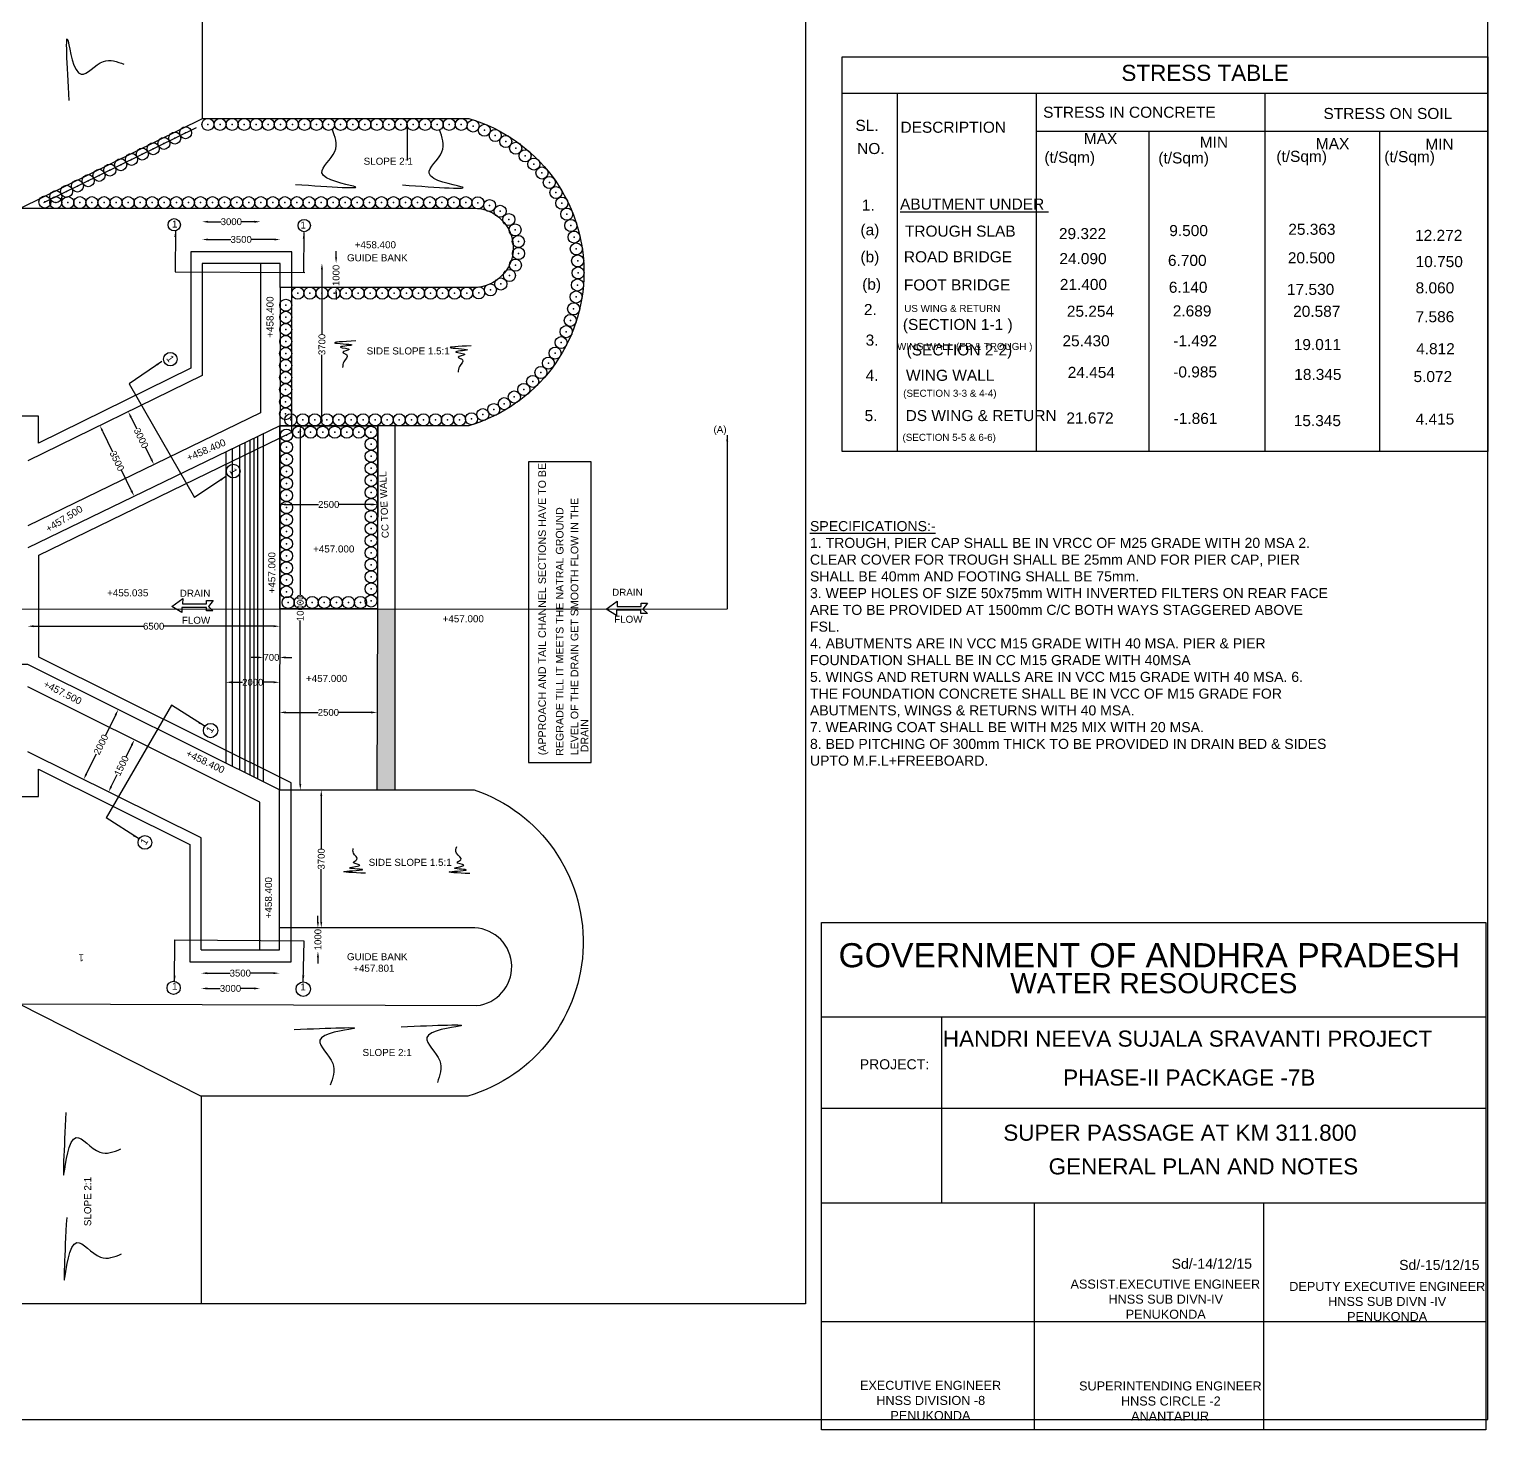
# Model space of a CAD drawing. Header units: millimetres. Extents: x 2131494 to 2227724, y 45602859 to 45663843.
# Drawn here: x 2191437 to 2227717, y 45602859 to 45637705 of the extents above; entities that cross this region are included whole.
import ezdxf

# ---------------------------------------------------------------- set-up
doc = ezdxf.new("R2010")
doc.units = ezdxf.units.MM
doc.header["$MEASUREMENT"] = 0
doc.header["$PDMODE"] = 32
doc.header["$PDSIZE"] = 300
doc.layers.add('DIMENSIONS', color=7, linetype='Continuous')
doc.layers.add('DRAWING', color=2, linetype='Continuous')
doc.styles.get("Standard").update_dxf_attribs({"font": 'arial.ttf', "height": 170})
doc.dimstyles.get("Standard").update_dxf_attribs({"dimtxt": 150, "dimasz": 150, "dimexe": 0.18, "dimexo": 0.0625, "dimgap": 0.09, "dimtad": 0, "dimdec": 0, "dimzin": 0, "dimdsep": 46, "dimtxsty": 'Standard', "dimcen": 0.09, "dimse1": 1, "dimse2": 1, "dimadec": 0, "dimazin": 0, "dimtfac": 1, "dimtdec": 0, "dimtofl": 0, "dimtmove": 0, "dimatfit": 3, "dimfxl": 1, "dimtolj": 1, "dimtzin": 0, "dimarcsym": 0})

# ---------------------------------------------------------------- blocks, each defined once
blk = doc.blocks.new('*D148')
at = {"layer": 'Defpoints', "color": 0, "transparency": 16777216}
for p in [(2195715, 45614797), (2197662, 45614797), (2197662, 45614220)]:
    blk.add_point(p, dxfattribs=at)
at = {"layer": 'DIMENSIONS', "color": 0, "lineweight": -2, "transparency": 16777216}
for p, q in [((2195865, 45614220), (2196435, 45614220)), ((2197512, 45614220), (2196942, 45614220))]:
    blk.add_line(p, q, dxfattribs=at)
at = {"layer": 'DIMENSIONS', "color": 0, "transparency": 16777216}
for points in [[(2195865, 45614245), (2195865, 45614195), (2195715, 45614220)], [(2197512, 45614245), (2197512, 45614195), (2197662, 45614220)]]:
    blk.add_solid(points, dxfattribs=at)
at = {"layer": 'DIMENSIONS', "color": 0, "transparency": 16777216, "insert": (2196688, 45614220), "char_height": 170, "attachment_point": 5}
blk.add_mtext('\\A1;3500', dxfattribs=at)
blk = doc.blocks.new('*D149')
at = {"layer": 'Defpoints', "color": 0, "transparency": 16777216}
for p in [(2195715, 45614797), (2197175, 45614797), (2195715, 45613840)]:
    blk.add_point(p, dxfattribs=at)
at = {"layer": 'DIMENSIONS', "color": 0, "lineweight": -2, "transparency": 16777216}
for p, q in [((2195865, 45613840), (2196191, 45613840)), ((2197025, 45613840), (2196698, 45613840))]:
    blk.add_line(p, q, dxfattribs=at)
at = {"layer": 'DIMENSIONS', "color": 0, "transparency": 16777216}
for points in [[(2195865, 45613865), (2195865, 45613815), (2195715, 45613840)], [(2197025, 45613865), (2197025, 45613815), (2197175, 45613840)]]:
    blk.add_solid(points, dxfattribs=at)
at = {"layer": 'DIMENSIONS', "color": 0, "transparency": 16777216, "insert": (2196445, 45613840), "char_height": 170, "attachment_point": 5}
blk.add_mtext('\\A1;3000', dxfattribs=at)
blk = doc.blocks.new('*D150')
at = {"layer": 'Defpoints', "color": 0, "transparency": 16777216}
for p in [(2198620, 45615347), (2198619, 45614763), (2198632, 45614763)]:
    blk.add_point(p, dxfattribs=at)
at = {"layer": 'DIMENSIONS', "color": 0, "lineweight": -2, "transparency": 16777216}
for p, q in [((2198619, 45615497), (2198619, 45615647)), ((2198619, 45614613), (2198619, 45614463))]:
    blk.add_line(p, q, dxfattribs=at)
at = {"layer": 'DIMENSIONS', "color": 0, "transparency": 16777216}
for points in [[(2198594, 45615497), (2198644, 45615497), (2198619, 45615347)], [(2198594, 45614613), (2198644, 45614613), (2198619, 45614763)]]:
    blk.add_solid(points, dxfattribs=at)
at = {"layer": 'DIMENSIONS', "color": 0, "transparency": 16777216, "insert": (2198619, 45615055), "char_height": 170, "attachment_point": 5, "rotation": 90}
blk.add_mtext('\\A1;1000', dxfattribs=at)
blk = doc.blocks.new('*D151')
at = {"layer": 'Defpoints', "color": 0, "transparency": 16777216}
for p in [(2198620, 45618778), (2198702, 45618778), (2198620, 45615347)]:
    blk.add_point(p, dxfattribs=at)
at = {"layer": 'DIMENSIONS', "color": 0, "lineweight": -2, "transparency": 16777216}
for p, q in [((2198702, 45618628), (2198702, 45617317)), ((2198702, 45615497), (2198702, 45616809))]:
    blk.add_line(p, q, dxfattribs=at)
at = {"layer": 'DIMENSIONS', "color": 0, "transparency": 16777216}
for points in [[(2198677, 45618628), (2198727, 45618628), (2198702, 45618778)], [(2198677, 45615497), (2198727, 45615497), (2198702, 45615347)]]:
    blk.add_solid(points, dxfattribs=at)
at = {"layer": 'DIMENSIONS', "color": 0, "transparency": 16777216, "insert": (2198702, 45617063), "char_height": 170, "attachment_point": 5, "rotation": 90}
blk.add_mtext('\\A1;3700', dxfattribs=at)
blk = doc.blocks.new('*D152')
at = {"layer": 'Defpoints', "color": 0, "transparency": 16777216}
for p in [(2197665, 45620707), (2197665, 45620707), (2200093, 45620703)]:
    blk.add_point(p, dxfattribs=at)
at = {"layer": 'DIMENSIONS', "color": 0, "lineweight": -2, "transparency": 16777216}
for p, q in [((2197815, 45620707), (2198624, 45620707)), ((2199943, 45620707), (2199134, 45620707))]:
    blk.add_line(p, q, dxfattribs=at)
at = {"layer": 'DIMENSIONS', "color": 0, "transparency": 16777216}
for points in [[(2197815, 45620732), (2197815, 45620682), (2197665, 45620707)], [(2199943, 45620732), (2199943, 45620682), (2200093, 45620707)]]:
    blk.add_solid(points, dxfattribs=at)
at = {"layer": 'DIMENSIONS', "color": 0, "transparency": 16777216, "insert": (2198879, 45620707), "char_height": 170, "attachment_point": 5}
blk.add_mtext('\\A1;2500', dxfattribs=at)
blk = doc.blocks.new('*D153')
at = {"layer": 'Defpoints', "color": 0, "transparency": 16777216}
for p in [(2196330, 45621456), (2196330, 45621456), (2197666, 45621456)]:
    blk.add_point(p, dxfattribs=at)
at = {"layer": 'DIMENSIONS', "color": 0, "lineweight": -2, "transparency": 16777216}
for p, q in [((2196480, 45621456), (2196743, 45621456)), ((2197516, 45621456), (2197253, 45621456))]:
    blk.add_line(p, q, dxfattribs=at)
at = {"layer": 'DIMENSIONS', "color": 0, "transparency": 16777216}
for points in [[(2196480, 45621481), (2196480, 45621431), (2196330, 45621456)], [(2197516, 45621481), (2197516, 45621431), (2197666, 45621456)]]:
    blk.add_solid(points, dxfattribs=at)
at = {"layer": 'DIMENSIONS', "color": 0, "transparency": 16777216, "insert": (2196998, 45621456), "char_height": 170, "attachment_point": 5}
blk.add_mtext('\\A1;2000', dxfattribs=at)
blk = doc.blocks.new('*D154')
at = {"layer": 'Defpoints', "color": 0, "transparency": 16777216}
for p in [(2197259, 45622075), (2197259, 45622075), (2197667, 45622075)]:
    blk.add_point(p, dxfattribs=at)
at = {"layer": 'DIMENSIONS', "color": 0, "lineweight": -2, "transparency": 16777216}
for p, q in [((2197109, 45622075), (2196959, 45622075)), ((2197817, 45622075), (2197967, 45622075))]:
    blk.add_line(p, q, dxfattribs=at)
at = {"layer": 'DIMENSIONS', "color": 0, "transparency": 16777216}
for points in [[(2197109, 45622100), (2197109, 45622050), (2197259, 45622075)], [(2197817, 45622100), (2197817, 45622050), (2197667, 45622075)]]:
    blk.add_solid(points, dxfattribs=at)
at = {"layer": 'DIMENSIONS', "color": 0, "transparency": 16777216, "insert": (2197463, 45622075), "char_height": 170, "attachment_point": 5}
blk.add_mtext('\\A1;700', dxfattribs=at)
blk = doc.blocks.new('*D155')
at = {"layer": 'Defpoints', "color": 0, "transparency": 16777216}
for p in [(2198180, 45627840), (2198212, 45627840), (2198212, 45618778)]:
    blk.add_point(p, dxfattribs=at)
at = {"layer": 'DIMENSIONS', "color": 0, "lineweight": -2, "transparency": 16777216}
for p, q in [((2198180, 45627690), (2198180, 45623621)), ((2198180, 45618928), (2198180, 45622997))]:
    blk.add_line(p, q, dxfattribs=at)
at = {"layer": 'DIMENSIONS', "color": 0, "transparency": 16777216}
for points in [[(2198155, 45627690), (2198205, 45627690), (2198180, 45627840)], [(2198155, 45618928), (2198205, 45618928), (2198180, 45618778)]]:
    blk.add_solid(points, dxfattribs=at)
at = {"layer": 'DIMENSIONS', "color": 0, "transparency": 16777216, "insert": (2198180, 45623309), "char_height": 170, "attachment_point": 5, "rotation": 90}
blk.add_mtext('\\A1;10000', dxfattribs=at)
blk = doc.blocks.new('*D156')
at = {"layer": 'Defpoints', "color": 0, "transparency": 16777216}
for p in [(2197673, 45625922), (2200104, 45625922), (2200104, 45625880)]:
    blk.add_point(p, dxfattribs=at)
at = {"layer": 'DIMENSIONS', "color": 0, "lineweight": -2, "transparency": 16777216}
for p, q in [((2197823, 45625880), (2198633, 45625880)), ((2199954, 45625880), (2199143, 45625880))]:
    blk.add_line(p, q, dxfattribs=at)
at = {"layer": 'DIMENSIONS', "color": 0, "transparency": 16777216}
for points in [[(2197823, 45625905), (2197823, 45625855), (2197673, 45625880)], [(2199954, 45625905), (2199954, 45625855), (2200104, 45625880)]]:
    blk.add_solid(points, dxfattribs=at)
at = {"layer": 'DIMENSIONS', "color": 0, "transparency": 16777216, "insert": (2198888, 45625880), "char_height": 170, "attachment_point": 5}
blk.add_mtext('\\A1;2500', dxfattribs=at)
blk = doc.blocks.new('*D157')
at = {"layer": 'Defpoints', "color": 0, "transparency": 16777216}
for p in [(2191400, 45622860), (2197668, 45622851), (2197668, 45622851)]:
    blk.add_point(p, dxfattribs=at)
at = {"layer": 'DIMENSIONS', "color": 0, "lineweight": -2, "transparency": 16777216}
for p, q in [((2191550, 45622851), (2194280, 45622851)), ((2197518, 45622851), (2194788, 45622851))]:
    blk.add_line(p, q, dxfattribs=at)
at = {"layer": 'DIMENSIONS', "color": 0, "transparency": 16777216}
for points in [[(2191550, 45622876), (2191550, 45622826), (2191400, 45622851)], [(2197518, 45622876), (2197518, 45622826), (2197668, 45622851)]]:
    blk.add_solid(points, dxfattribs=at)
at = {"layer": 'DIMENSIONS', "color": 0, "transparency": 16777216, "insert": (2194534, 45622851), "char_height": 170, "attachment_point": 5}
blk.add_mtext('\\A1;6500', dxfattribs=at)
blk = doc.blocks.new('*D178')
at = {"layer": 'Defpoints', "color": 0, "transparency": 16777216}
for p in [(2198646, 45631882), (2198719, 45631882), (2198607, 45627840)]:
    blk.add_point(p, dxfattribs=at)
at = {"layer": 'DIMENSIONS', "color": 0, "lineweight": -2, "transparency": 16777216}
for p, q in [((2198719, 45631732), (2198719, 45630114)), ((2198719, 45627990), (2198719, 45629607))]:
    blk.add_line(p, q, dxfattribs=at)
at = {"layer": 'DIMENSIONS', "color": 0, "transparency": 16777216}
for points in [[(2198694, 45631732), (2198744, 45631732), (2198719, 45631882)], [(2198694, 45627990), (2198744, 45627990), (2198719, 45627840)]]:
    blk.add_solid(points, dxfattribs=at)
at = {"layer": 'DIMENSIONS', "color": 0, "transparency": 16777216, "insert": (2198719, 45629861), "char_height": 170, "attachment_point": 5, "rotation": 90}
blk.add_mtext('\\A1;3700', dxfattribs=at)
blk = doc.blocks.new('*D179')
at = {"layer": 'Defpoints', "color": 0, "transparency": 16777216}
for p in [(2198646, 45631882), (2199071, 45631882), (2198612, 45631276)]:
    blk.add_point(p, dxfattribs=at)
at = {"layer": 'DIMENSIONS', "color": 0, "lineweight": -2, "transparency": 16777216}
for p, q in [((2199071, 45632032), (2199071, 45632182)), ((2199071, 45631126), (2199071, 45630976))]:
    blk.add_line(p, q, dxfattribs=at)
at = {"layer": 'DIMENSIONS', "color": 0, "transparency": 16777216}
for points in [[(2199046, 45632032), (2199096, 45632032), (2199071, 45631882)], [(2199046, 45631126), (2199096, 45631126), (2199071, 45631276)]]:
    blk.add_solid(points, dxfattribs=at)
at = {"layer": 'DIMENSIONS', "color": 0, "transparency": 16777216, "insert": (2199071, 45631579), "char_height": 170, "attachment_point": 5, "rotation": 90}
blk.add_mtext('\\A1;1000', dxfattribs=at)
blk = doc.blocks.new('*D180')
at = {"layer": 'Defpoints', "color": 0, "transparency": 16777216}
for p in [(2195739, 45632472), (2195739, 45631871), (2197681, 45631871)]:
    blk.add_point(p, dxfattribs=at)
at = {"layer": 'DIMENSIONS', "color": 0, "lineweight": -2, "transparency": 16777216}
for p, q in [((2195889, 45632472), (2196456, 45632472)), ((2197531, 45632472), (2196963, 45632472))]:
    blk.add_line(p, q, dxfattribs=at)
at = {"layer": 'DIMENSIONS', "color": 0, "transparency": 16777216}
for points in [[(2195889, 45632497), (2195889, 45632447), (2195739, 45632472)], [(2197531, 45632497), (2197531, 45632447), (2197681, 45632472)]]:
    blk.add_solid(points, dxfattribs=at)
at = {"layer": 'DIMENSIONS', "color": 0, "transparency": 16777216, "insert": (2196710, 45632472), "char_height": 170, "attachment_point": 5}
blk.add_mtext('\\A1;3500', dxfattribs=at)
blk = doc.blocks.new('*D181')
at = {"layer": 'Defpoints', "color": 0, "transparency": 16777216}
for p in [(2195739, 45632914), (2195739, 45631871), (2197190, 45631871)]:
    blk.add_point(p, dxfattribs=at)
at = {"layer": 'DIMENSIONS', "color": 0, "lineweight": -2, "transparency": 16777216}
for p, q in [((2195889, 45632914), (2196211, 45632914)), ((2197040, 45632914), (2196718, 45632914))]:
    blk.add_line(p, q, dxfattribs=at)
at = {"layer": 'DIMENSIONS', "color": 0, "transparency": 16777216}
for points in [[(2195889, 45632939), (2195889, 45632889), (2195739, 45632914)], [(2197040, 45632939), (2197040, 45632889), (2197190, 45632914)]]:
    blk.add_solid(points, dxfattribs=at)
at = {"layer": 'DIMENSIONS', "color": 0, "transparency": 16777216, "insert": (2196465, 45632914), "char_height": 170, "attachment_point": 5}
blk.add_mtext('\\A1;3000', dxfattribs=at)
blk = doc.blocks.new('*D194')
at = {"layer": 'Defpoints', "color": 0, "transparency": 16777216}
for p in [(2193652, 45620777), (2192791, 45619038), (2192791, 45619038)]:
    blk.add_point(p, dxfattribs=at)
at = {"layer": 'DIMENSIONS', "color": 0, "lineweight": -2, "transparency": 16777216}
for p, q in [((2193586, 45620642), (2193335, 45620136)), ((2192858, 45619173), (2193108, 45619679))]:
    blk.add_line(p, q, dxfattribs=at)
at = {"layer": 'DIMENSIONS', "color": 0, "transparency": 16777216}
for points in [[(2193563, 45620653), (2193608, 45620631), (2193652, 45620777)], [(2192835, 45619184), (2192880, 45619162), (2192791, 45619038)]]:
    blk.add_solid(points, dxfattribs=at)
at = {"layer": 'DIMENSIONS', "color": 0, "transparency": 16777216, "insert": (2193222, 45619908), "char_height": 170, "attachment_point": 5, "rotation": 63.6429}
blk.add_mtext('\\A1;2000', dxfattribs=at)
blk = doc.blocks.new('*D195')
at = {"layer": 'Defpoints', "color": 0, "transparency": 16777216}
for p in [(2194138, 45619986), (2193412, 45618731), (2193496, 45618689)]:
    blk.add_point(p, dxfattribs=at)
at = {"layer": 'DIMENSIONS', "color": 0, "lineweight": -2, "transparency": 16777216}
for p, q in [((2193988, 45619893), (2193842, 45619599)), ((2193479, 45618865), (2193624, 45619159))]:
    blk.add_line(p, q, dxfattribs=at)
at = {"layer": 'DIMENSIONS', "color": 0, "transparency": 16777216}
for points in [[(2193965, 45619904), (2194010, 45619882), (2194054, 45620027)], [(2193456, 45618876), (2193501, 45618854), (2193412, 45618731)]]:
    blk.add_solid(points, dxfattribs=at)
at = {"layer": 'DIMENSIONS', "color": 0, "transparency": 16777216, "insert": (2193733, 45619379), "char_height": 170, "attachment_point": 5, "rotation": 63.6429}
blk.add_mtext('\\A1;1500', dxfattribs=at)
blk = doc.blocks.new('*D202')
at = {"layer": 'Defpoints', "color": 0, "transparency": 16777216}
for p in [(2193883, 45628178), (2194522, 45626862), (2194541, 45626872)]:
    blk.add_point(p, dxfattribs=at)
at = {"layer": 'DIMENSIONS', "color": 0, "lineweight": -2, "transparency": 16777216}
for p, q in [((2193968, 45628052), (2194111, 45627758)), ((2194476, 45627007), (2194333, 45627301))]:
    blk.add_line(p, q, dxfattribs=at)
at = {"layer": 'DIMENSIONS', "color": 0, "transparency": 16777216}
for points in [[(2193991, 45628063), (2193946, 45628041), (2193903, 45628187)], [(2194498, 45627018), (2194453, 45626996), (2194541, 45626872)]]:
    blk.add_solid(points, dxfattribs=at)
at = {"layer": 'DIMENSIONS', "color": 0, "transparency": 16777216, "insert": (2194222, 45627530), "char_height": 170, "attachment_point": 5, "rotation": 295.9074}
blk.add_mtext('\\A1;3000', dxfattribs=at)
blk = doc.blocks.new('*D203')
at = {"layer": 'Defpoints', "color": 0, "transparency": 16777216}
for p in [(2193198, 45627842), (2194048, 45626085), (2194049, 45626086)]:
    blk.add_point(p, dxfattribs=at)
at = {"layer": 'DIMENSIONS', "color": 0, "lineweight": -2, "transparency": 16777216}
for p, q in [((2193262, 45627707), (2193511, 45627191)), ((2193982, 45626220), (2193733, 45626735))]:
    blk.add_line(p, q, dxfattribs=at)
at = {"layer": 'DIMENSIONS', "color": 0, "transparency": 16777216}
for points in [[(2193284, 45627718), (2193239, 45627696), (2193196, 45627842)], [(2194005, 45626231), (2193960, 45626209), (2194048, 45626085)]]:
    blk.add_solid(points, dxfattribs=at)
at = {"layer": 'DIMENSIONS', "color": 0, "transparency": 16777216, "insert": (2193622, 45626963), "char_height": 170, "attachment_point": 5, "rotation": 295.8614}
blk.add_mtext('\\A1;3500', dxfattribs=at)

msp = doc.modelspace()

# ---------------------------------------------------------------- hatches: boundary and pattern name
at = {"layer": 'DIMENSIONS'}
h = msp.add_hatch(dxfattribs=at)
h.set_pattern_fill('AR-CONC', color=0, scale=15, style=0)
h.set_pattern_definition([(50, (-129047.27, -10.19), (107.58902739, -9.41282025), [11.25, -123.75]), (355, (-129047.27, -10.19), (-20.81270004, 112.82882006), [9, -99]), (100.4514, (-129038.31, -10.97), (86.77640726, 103.4159313), [9.5610285, -105.1713168]), (46.1842, (-129047.27, 19.81), (160.0861573, -24.82785215), [16.875, -185.625]), (96.6356, (-129033.93, 17.74), (140.19940583, 146.11768064), [14.3415432, -157.75695]), (351.1842, (-129047.27, 19.81), (140.1992918, 146.11779014), [13.5, -148.5]), (21, (-129032.27, 12.31), (89.53605782, -60.3928336), [11.25, -123.75]), (326, (-129032.27, 12.31), (36.4972998, 108.77250676), [9, -99]), (71.4514, (-129024.81, 7.28), (126.03339429, 48.3795745), [9.5610285, -105.1713168]), (37.5, (-129047.272, -10.188), (1.823978298, 49.934078075), [0, -97.8, 0, -100.5, 0, -99.375]), (7.5, (-129047.27, -10.19), (39.460430616, 59.16175678), [0, -57.3, 0, -95.55, 0, -37.875]), (327.5, (-129080.722, -10.188), (80.073365426, -3.38323076), [0, -37.5, 0, -117, 0, -155.25]), (317.5, (-129095.72, -10.19), (87.4779254, 15.01574735), [0, -48.75, 0, -77.7, 0, -110.25])])
h.paths.add_polyline_path([(2200083.8, 45618778.5), (2200535.4, 45618778.5), (2200535.4, 45623279.9), (2200104.2, 45623280.1)])

# ---------------------------------------------------------------- linework, layer by layer
at = {"layer": 'DIMENSIONS', "color": 0}
msp.add_line((2200841.1, 45635335.5), (2200841.1, 45634441.7), dxfattribs=at)
at = {"layer": 'DIMENSIONS'}
msp.add_lwpolyline([(2227717.2, 45663843), (2131494.1, 45663843), (2131494.1, 45603116.5), (2227717.2, 45603116.5)], close=True, dxfattribs=at)
at = {"layer": 'DIMENSIONS', "color": 0}
for points in [[(2227717.2, 45637014.9), (2227717.2, 45640451.6), (2227717.2, 45645055.5), (2227717.2, 45650521.8), (2227717.2, 45663843)], [(2191220.1, 45633251.3), (2195748.4, 45635481.4), (2195748.4, 45640560.2)], [(2211656.7, 45636112.4), (2227717.2, 45636112.4)], [(2213022.6, 45636112.4), (2213022.6, 45627196.7)], [(2216481.4, 45636112.4), (2216481.4, 45627196.7)], [(2222171.9, 45636112.4), (2222171.9, 45627196.7)], [(2191798.5, 45633390.3), (2195596.8, 45635260.9)], [(2216481.4, 45635167.2), (2227717.2, 45635167.2)], [(2219285.7, 45635167.2), (2219285.7, 45627196.7)], [(2225033.8, 45627196.7), (2225033.8, 45635167.2)], [(2191671.3, 45619291.9), (2195433.1, 45617424.5), (2195433.1, 45614502.4), (2197954.9, 45614502.4), (2197954.9, 45618959.3), (2191674.8, 45622082.4), (2191674.8, 45624617.6), (2197969.1, 45627679.6), (2197969.1, 45632167), (2195457, 45632167), (2195457, 45629273.1), (2191671.7, 45627406.7), (2191671.7, 45628074.8), (2189265.2, 45628074.8), (2189265.2, 45627243.4), (2186370.5, 45627243.4), (2186370.5, 45625388.8), (2185206.6, 45625388.8), (2185210.4, 45623286.3)], [(2197190.2, 45631871.4), (2197190.2, 45628158.6), (2191400.2, 45625346.2)], [(2197680.5, 45631275.6), (2197661.8, 45618778.5)], [(2197259.3, 45627641.7), (2197259.3, 45618979.1)], [(2200106.1, 45627839.9), (2200104.2, 45623280.1), (2200083.8, 45618778.5)], [(2200535.4, 45627839.9), (2200535.4, 45618778.5)], [(2196485.6, 45627266.6), (2196485.6, 45619364.7)], [(2196667.4, 45627354.8), (2196667.4, 45619274)], [(2196798, 45627418.1), (2196798, 45619209)], [(2196928.5, 45627481.3), (2196928.5, 45619143.9)], [(2197021.5, 45627526.4), (2197021.5, 45619097.6)], [(2197114.5, 45627571.5), (2197114.5, 45619051.2)], [(2196329.6, 45627191), (2196329.6, 45619442.4)], [(2136051.8, 45623306.6), (2208782.8, 45623276.5)], [(2185210.4, 45623286.3), (2185210.4, 45621325.5), (2186363.4, 45621325.5), (2186363.4, 45619461.3), (2189261.6, 45619461.3), (2189261.6, 45618617.9), (2191671.3, 45618617.9), (2191671.3, 45619291.9)], [(2195253.1, 45623412.3), (2195849, 45623412.3), (2195849, 45623492.2), (2196012.5, 45623492.2), (2195896.9, 45623345.8), (2196009, 45623234.5), (2195846.9, 45623234.5), (2195846.9, 45623318.3), (2195235.3, 45623318.3), (2195235.3, 45623188.7), (2194981.6, 45623346.2), (2195258.4, 45623542.1), (2195253.1, 45623412.3)], [(2206060, 45623343.8), (2206655.9, 45623343.8), (2206655.9, 45623423.7), (2206819.4, 45623423.7), (2206703.7, 45623277.4), (2206815.8, 45623166.1), (2206653.7, 45623166.1), (2206653.7, 45623249.8), (2206042.2, 45623249.8), (2206042.2, 45623120.2), (2205788.4, 45623277.8), (2206065.2, 45623473.7), (2206060, 45623343.8)], [(2197661.8, 45618778.5), (2191400.2, 45621898.9), (2171014.8, 45621897.7)], [(2197175, 45614796.5), (2197175, 45618478.4), (2191400.2, 45621344.5)], [(2195714.8, 45614796.5), (2195714.8, 45617589.8), (2191400.2, 45619727.6)], [(2191186.9, 45613458.4), (2195717, 45611160.6)], [(2211143.6, 45613136), (2227667.5, 45613136)], [(2214130.5, 45613136), (2214130.5, 45608506.5)], [(2211143.6, 45610858.3), (2227667.5, 45610858.3)], [(2211143.6, 45608506.5), (2227667.5, 45608506.5)], [(2216429.9, 45608506.5), (2216429.9, 45602859.2)], [(2222134.3, 45608506.5), (2222134.3, 45602859.2)], [(2211143.6, 45605555.3), (2227667.5, 45605555.3)]]:
    msp.add_lwpolyline(points, dxfattribs=at)
for points in [[(2211656.7, 45637014.9), (2227717.2, 45637014.9), (2227717.2, 45627196.7), (2211656.7, 45627196.7)], [(2197675.4, 45627839.9), (2200104.2, 45627839.9), (2200104.2, 45623280.1), (2197675.4, 45623280.1)], [(2203858.7, 45619458), (2205411.3, 45619458), (2205411.3, 45626942.3), (2203858.7, 45626942.3)], [(2211143.6, 45615478), (2227667.5, 45615478), (2227667.5, 45602859.2), (2211143.6, 45602859.2)]]:
    msp.add_lwpolyline(points, close=True, dxfattribs=at)
for points in [[(2195748.4, 45635481.4), (2202374.5, 45635481.4, -0.7488702), (2202374.5, 45627839.9), (2197668.1, 45627839.9), (2191400.2, 45624801.5)], [(2191220.1, 45633251.3), (2202488.9, 45633251.3, -1), (2202488.9, 45631275.6), (2197680.5, 45631275.6), (2197680.5, 45631871.4), (2195739, 45631871.4), (2195739, 45629085.3), (2191400.2, 45626963.3)], [(2195714.8, 45614796.5), (2197661.8, 45614796.5), (2197661.8, 45618778.5), (2202505.7, 45618778.5, -0.732463), (2202346.6, 45611160.6), (2195717, 45611160.6), (2195717, 45605991.5)], [(2191186.9, 45613458.4), (2202565.9, 45613412.8, 0.9261744), (2202521.1, 45615347.4), (2197661.8, 45615347.4)]]:
    msp.add_lwpolyline(points, format="xyb", dxfattribs=at)
for centre, radius in [((2195045.2, 45632838.9), 152), ((2198278.1, 45632819), 153.9), ((2194947.3, 45629494.3), 167.6), ((2196513.4, 45626710.6), 170.1), ((2195948, 45620256.4), 178), ((2194315, 45617474.2), 170.8), ((2195029.9, 45613855.9), 163.5), ((2198255.1, 45613822.6), 180)]:
    msp.add_circle(centre, radius, dxfattribs=at)
for points in [[(2192429.2, 45635927.7), (2192405.5, 45637404.4), (2192730.6, 45636582.4), (2193283.7, 45636902.5), (2193794.9, 45636831.5)], [(2198058.3, 45633843.3), (2199506.3, 45633799.6), (2198719.3, 45634133.9), (2199038.9, 45634663.2), (2198974.2, 45635221.5)], [(2200724.5, 45633829.8), (2202172.5, 45633786.1), (2201385.5, 45634120.4), (2201705, 45634649.7), (2201640.4, 45635208)], [(2199558.1, 45629948), (2199060.1, 45629897), (2199456.1, 45629843.1), (2199177.1, 45629792.1), (2199396.1, 45629732.2), (2199237.1, 45629663.3), (2199339.1, 45629600.3), (2199264.1, 45629432.5), (2199234.1, 45629291.6)], [(2202432.2, 45629828.4), (2201934.1, 45629777.4), (2202330.2, 45629723.5), (2202051.1, 45629672.5), (2202270.2, 45629612.6), (2202111.2, 45629543.6), (2202213.2, 45629480.7), (2202138.2, 45629312.8), (2202108.1, 45629172)], [(2199804.6, 45616703.9), (2199288.5, 45616751.2), (2199726.5, 45616798.5), (2199411.6, 45616841.1), (2199657.8, 45616909.7), (2199496.9, 45616975.9), (2199586.8, 45617044.5), (2199501.6, 45617205.3), (2199496.9, 45617323.6)], [(2202395.1, 45616697.5), (2201909.7, 45616743.7), (2202304.4, 45616791.6), (2202014.8, 45616835.9), (2202249.5, 45616907.1), (2202080.2, 45616979.4), (2202173.6, 45617036.5), (2202066.2, 45617208.3), (2202075.2, 45617372.6)], [(2198024.2, 45612818.1), (2199467.1, 45612834.8), (2198668.2, 45612549.3), (2198988.2, 45611970.5), (2198926.9, 45611432.4)], [(2200687, 45612885.6), (2202129.9, 45612902.3), (2201331, 45612616.8), (2201651, 45612038), (2201589.7, 45611499.9)], [(2192353, 45610756.1), (2192310.1, 45609258), (2192604.7, 45610130.1), (2193193.8, 45609766.3), (2193718.6, 45609846.5)], [(2192370.1, 45608144.4), (2192327.2, 45606646.3), (2192621.8, 45607518.4), (2193210.9, 45607154.6), (2193735.7, 45607234.9)]]:
    msp.add_spline(points, degree=3, dxfattribs=at)
for p in [(2195327.7, 45635128.4), (2195882.8, 45635335.5), (2196184.5, 45635335.5), (2196484.5, 45635335.5), (2196784.5, 45635335.5), (2197084.5, 45635335.5), (2197384.5, 45635335.5), (2197684.5, 45635335.5), (2197984.5, 45635335.5), (2198284.5, 45635335.5), (2198584.5, 45635335.5), (2198884.5, 45635335.5), (2199184.5, 45635335.5), (2199484.5, 45635335.5), (2199784.5, 45635335.5), (2200084.5, 45635335.5), (2200384.5, 45635335.5), (2200684.5, 45635335.5), (2200984.5, 45635335.5), (2201284.5, 45635335.5), (2201584.5, 45635335.5), (2201884.5, 45635335.5), (2202184.5, 45635335.5), (2202478.4, 45635295.8), (2202758.6, 45635189), (2203029.7, 45635060.7), (2194520.3, 45634730.7), (2194789.4, 45634863.3), (2195058.6, 45634995.8), (2203289.9, 45634911.6), (2203537.7, 45634742.6), (2193712.9, 45634333.1), (2193982, 45634465.7), (2194251.2, 45634598.2), (2203771.5, 45634554.7), (2203989.9, 45634349.2), (2193174.6, 45634068), (2193443.7, 45634200.6), (2204191.6, 45634127.2), (2192367.2, 45633670.4), (2192636.3, 45633803), (2192905.5, 45633935.5), (2204375.4, 45633890.1), (2204540, 45633639.5), (2191828.9, 45633405.3), (2192098.1, 45633537.9), (2192098.5, 45633390.3), (2192398.5, 45633390.3), (2192698.5, 45633390.3), (2192998.5, 45633390.3), (2193298.5, 45633390.3), (2193598.5, 45633390.3), (2193898.5, 45633390.3), (2194198.5, 45633390.3), (2194498.5, 45633390.3), (2194798.5, 45633390.3), (2195098.5, 45633390.3), (2195398.5, 45633390.3), (2195698.5, 45633390.3), (2195998.5, 45633390.3), (2196298.5, 45633390.3), (2196598.5, 45633390.3), (2196898.5, 45633390.3), (2197198.5, 45633390.3), (2197498.5, 45633390.3), (2197798.5, 45633390.3), (2198098.5, 45633390.3), (2198398.5, 45633390.3), (2198698.5, 45633390.3), (2198998.5, 45633390.3), (2199298.5, 45633390.3), (2199598.5, 45633390.3), (2199898.5, 45633390.3), (2200198.5, 45633390.3), (2200498.5, 45633390.3), (2200798.5, 45633390.3), (2201098.5, 45633390.3), (2201398.5, 45633390.3), (2201698.5, 45633390.3), (2201998.5, 45633390.3), (2202298.5, 45633390.3), (2202598.3, 45633385), (2202889.5, 45633316.7), (2204684.6, 45633376.7), (2203152.5, 45633174.2), (2203368.7, 45632967.5), (2204808.2, 45633103.4), (2203523, 45632711.3), (2204910, 45632821.3), (2204989.5, 45632532.1), (2203604.3, 45632423.4), (2205046.2, 45632237.6), (2203531.1, 45631835), (2203607.1, 45632124.3), (2205079.7, 45631939.5), (2203381.7, 45631575.9), (2205089.8, 45631639.8), (2198119.4, 45631136.7), (2198419.4, 45631136.7), (2198719.4, 45631136.7), (2199019.4, 45631136.7), (2199319.4, 45631136.7), (2199619.4, 45631136.7), (2199919.4, 45631136.7), (2200219.4, 45631136.7), (2200519.4, 45631136.7), (2200819.4, 45631136.7), (2201119.4, 45631136.7), (2201419.4, 45631136.7), (2201719.4, 45631136.7), (2202019.4, 45631136.7), (2202319.4, 45631136.7), (2202619.1, 45631144.2), (2202909, 45631217.9), (2203169.3, 45631365.3), (2205076.4, 45631340.2), (2197819.2, 45630836.7), (2204979.9, 45630748.6), (2205039.7, 45631042.5), (2197818.8, 45630536.7), (2204897.2, 45630460.3), (2197818.3, 45630236.7), (2204792.3, 45630179.3), (2197817.4, 45629636.7), (2197817.9, 45629936.7), (2204518.3, 45629646.2), (2204665.7, 45629907.4), (2197817, 45629336.7), (2204351, 45629397.3), (2197816.5, 45629036.7), (2203960.6, 45628942.5), (2204164.7, 45629162.3), (2197816.1, 45628736.7), (2203504.1, 45628554.1), (2203739.9, 45628739.4), (2197815.6, 45628436.7), (2202992.6, 45628241.5), (2203254.5, 45628387.8), (2197815.2, 45628136.7), (2197942.8, 45627985.7), (2198242.8, 45627985.7), (2198542.8, 45627985.7), (2198842.8, 45627985.7), (2199142.8, 45627985.7), (2199442.8, 45627985.7), (2199742.8, 45627985.7), (2200042.8, 45627985.7), (2200342.8, 45627985.7), (2200642.8, 45627985.7), (2200942.8, 45627985.7), (2201242.8, 45627985.7), (2201542.8, 45627985.7), (2201842.8, 45627985.7), (2202142.8, 45627985.7), (2202438.8, 45628012.4), (2202720.2, 45628116.1), (2197838.4, 45627604), (2198138.4, 45627676.8), (2198438.4, 45627676.8), (2198738.4, 45627676.8), (2199038.4, 45627676.8), (2199338.4, 45627676.8), (2199638.4, 45627676.8), (2199938.4, 45627676.8), (2197838.4, 45627304), (2199941.2, 45627379.6), (2199941.2, 45627079.6), (2197838.4, 45627004), (2199941.2, 45626779.6), (2197838.4, 45626704), (2197838.4, 45626404), (2199941.2, 45626479.6), (2197838.4, 45626104), (2199941.2, 45626179.6), (2197838.4, 45625804), (2199941.2, 45625879.6), (2197838.4, 45625504), (2199941.2, 45625579.6), (2199941.2, 45625279.6), (2197838.4, 45625204), (2197838.4, 45624904), (2199941.2, 45624979.6), (2197838.4, 45624604), (2199941.2, 45624679.6), (2197838.4, 45624304), (2199941.2, 45624379.6), (2197838.4, 45624004), (2199941.2, 45624079.6), (2197838.4, 45623704), (2197877.6, 45623443.2), (2198177.6, 45623443.2), (2198477.6, 45623443.2), (2198777.6, 45623443.2), (2199077.6, 45623443.2), (2199377.6, 45623443.2), (2199677.6, 45623443.2), (2199941.2, 45623779.6), (2199941.2, 45623479.6)]:
    msp.add_point(p, dxfattribs=at)
at = {"layer": 'DRAWING', "color": 0}
msp.add_lwpolyline([(2132776.2, 45640560.2), (2210742.5, 45640560.2), (2210742.5, 45605991.5), (2132776.2, 45605991.5)], close=True, dxfattribs=at)

# ---------------------------------------------------------------- texts
at = {"layer": 'DIMENSIONS', "color": 0}
for s, height, p in [('STRESS TABLE ', 400, (2218602.5, 45636418.3)), ('STRESS IN CONCRETE ', 275, (2216657.1, 45635501)), ('STRESS ON SOIL', 275, (2223629.4, 45635469.9)), ('SL. ', 275, (2211988.1, 45635174.4)), ('DESCRIPTION ', 275, (2213108.7, 45635127.8)), ('NO.', 275, (2212030.8, 45634598.5)), ('MAX', 275, (2217668.7, 45634847.9)), ('MIN', 275, (2220552, 45634756.9)), ('MAX', 275, (2223440, 45634718.5)), ('MIN', 275, (2226162.8, 45634703.1)), ('SLOPE 2:1', 175, (2199756.9, 45634331.9)), ('(t/Sqm)', 275, (2216688.2, 45634381.5)), ('(t/Sqm)', 275, (2219521.1, 45634365.1)), ('(t/Sqm)', 275, (2222457.1, 45634403.5)), ('(t/Sqm)', 275, (2225141.8, 45634395.9)), ('1. ', 275, (2212147.4, 45633191)), ('%%UABUTMENT UNDER ', 275, (2213097.9, 45633216.9)), ('1', 175, (2194988.8, 45632768.5)), ('1', 175, (2198185.3, 45632743.9)), ('(a)', 275, (2212112.8, 45632578.1)), ('TROUGH SLAB', 275, (2213219.1, 45632542.9)), ('29.322', 275, (2217049.6, 45632481.9)), ('9.500', 275, (2219794, 45632557.6)), ('25.363', 275, (2222754.2, 45632588.9)), ('12.272', 275, (2225908.1, 45632437.7)), ('+458.400', 175, (2199534.4, 45632254.5)), ('GUIDE BANK', 175, (2199341.7, 45631930.1)), ('(b)', 275, (2212112.8, 45631904.7)), ('ROAD BRIDGE ', 275, (2213193.2, 45631904.1)), ('24.090', 275, (2217060.5, 45631859.9)), ('6.700', 275, (2219761.2, 45631815.5)), ('20.500', 275, (2222743.3, 45631879.6)), ('10.750', 275, (2225921.2, 45631785)), ('(b)', 275, (2212156, 45631222.7)), ('FOOT BRIDGE ', 275, (2213193.2, 45631204.8)), ('21.400', 275, (2217071.4, 45631216.1)), ('6.140', 275, (2219782.9, 45631147)), ('17.530', 275, (2222721.5, 45631093.9)), ('8.060', 275, (2225921.2, 45631132.2)), ('2.', 275, (2212199.2, 45630592.5)), ('(SECTION 1-1 )', 275, (2213167.3, 45630220.7)), ('US WING & RETURN ', 175, (2213201.9, 45630669.6)), ('25.254', 275, (2217246.2, 45630550.4)), ('2.689', 275, (2219881.3, 45630557.7)), ('20.587', 275, (2222874.4, 45630548.3)), ('7.586', 275, (2225921.2, 45630414.1)), ('SIDE SLOPE 1.5:1', 175, (2199832, 45629612.3)), ('3.', 275, (2212242.5, 45629832.8)), ('WING WALL (FB & TROUGH )', 175, (2213022.6, 45629724.8)), ('(SECTION 2-2)', 275, (2213262.3, 45629587.5)), ('25.430', 275, (2217136.9, 45629815.2)), ('-1.492', 275, (2219892.2, 45629815.6)), ('19.011', 275, (2222889.9, 45629722.1)), ('4.812', 275, (2225934.3, 45629617.7)), ('4.', 275, (2212242.2, 45628955.3)), ('WING WALL ', 275, (2213245, 45628956.5)), ('24.454', 275, (2217267.9, 45629029.5)), ('-0.985', 275, (2219892.2, 45629040.9)), ('18.345', 275, (2222903, 45628977.9)), ('5.072', 275, (2225868.9, 45628925.7)), ('(SECTION 3-3 & 4-4)', 175, (2213175.9, 45628559.4)), ('5.', 275, (2212216.3, 45627953.9)), ('DS WING & RETURN ', 275, (2213236.4, 45627955.1)), ('21.672', 275, (2217235.2, 45627894.6)), ('-1.861', 275, (2219903.1, 45627884.1)), ('15.345', 275, (2222889.9, 45627829)), ('4.415', 275, (2225921.2, 45627868.2)), ('(A)', 175, (2208457.5, 45627660.7)), ('(SECTION 5-5 & 6-6)', 175, (2213158.6, 45627463)), ('+457.000', 175, (2198498.8, 45624686)), ('+455.035', 175, (2193374.9, 45623593.9)), ('DRAIN', 175, (2195184, 45623584.4)), ('DRAIN', 175, (2205936.6, 45623608.2)), ('FLOW', 175, (2195234.3, 45622912.8)), ('+457.000', 175, (2201720.5, 45622949.8)), ('FLOW', 175, (2205986.9, 45622936.6)), ('+457.000', 175, (2198321.8, 45621465.4)), ('SIDE SLOPE 1.5:1', 175, (2199881.1, 45616889.9)), ('GOVERNMENT OF ANDHRA PRADESH', 600, (2211568.3, 45614366.5)), ('GUIDE BANK ', 175, (2199340.7, 45614542.1)), ('+457.801', 175, (2199496.6, 45614255.1)), ('WATER RESOURCES', 500, (2215839.2, 45613720.9)), ('1', 175, (2194990.3, 45613807.6)), ('1', 175, (2198181.8, 45613790)), ('HANDRI NEEVA SUJALA SRAVANTI PROJECT ', 400, (2214162.3, 45612391.7)), ('SLOPE 2:1', 175, (2199728.5, 45612160.5)), ('PROJECT:', 250, (2212095.1, 45611828.3)), ('PHASE-II PACKAGE -7B', 400, (2217154.7, 45611423.7)), ('SUPER PASSAGE AT KM 311.800', 400, (2215665.7, 45610051.2)), ('GENERAL PLAN AND NOTES', 400, (2216793.3, 45609213.3)), ('Sd/-14/12/15', 250, (2219852.4, 45606866.6)), ('Sd/-15/12/15', 250, (2225511.4, 45606836.4))]:
    msp.add_text(s, height=height, dxfattribs=at).set_placement(p)
for s, height, rotation, p in [('+458.400', 175, 90, (2197514.3, 45630030)), ('1', 175, 305.79684, (2194839.8, 45629513.2)), ('+458.400', 175, 23.32518, (2195402.9, 45626952.7)), ('(APPROACH AND TAIL CHANNEL SECTIONS HAVE TO BE ', 189.656, 90, (2204289.5, 45619642.5)), ('1', 175, 297.85354, (2196410.1, 45626726.6)), ('CC TOE WALL', 175, 92.24063, (2200383.3, 45625046.3)), ('+457.500', 175, 31.89836, (2191917.8, 45625179.4)), ('REGRADE TILL IT MEETS THE NATRAL GROUND ', 189.656, 90, (2204726.9, 45619628.1)), ('LEVEL OF THE DRAIN GET SMOOTH FLOW IN THE ', 189.656, 90, (2205095.6, 45619640.4)), ('+457.000', 175, 90, (2197559.7, 45623668.9)), ('+457.500', 175, 333.13235, (2191771.8, 45621357.4)), ('1', 175, 58.2339, (2195970.3, 45620177.3)), ('DRAIN', 189.66, 90, (2205345.2, 45619714.6)), ('+458.400', 175, 334.19056, (2195319.9, 45619630.3)), ('1', 175, 58.2339, (2194335.8, 45617391)), ('+458.400', 175, 90, (2197475.9, 45615584.6)), ('1', 175, 180, (2192799.9, 45614689.8)), ('SLOPE 2:1', 175, 90, (2192979.4, 45607927.5))]:
    msp.add_text(s, height=height, rotation=rotation, dxfattribs=at).set_placement(p)
at = {"layer": 'DIMENSIONS', "color": 0, "attachment_point": 1}
for s, insert, char_height, width in [('{\\LSPECIFICATIONS:-}\\P1. TROUGH, PIER CAP SHALL BE IN VRCC OF M25 GRADE WITH 20 MSA 2. CLEAR COVER FOR TROUGH SHALL BE 25mm AND FOR PIER CAP, PIER SHALL BE 40mm AND FOOTING SHALL BE 75mm. \\P3. WEEP HOLES OF SIZE 50x75mm WITH INVERTED FILTERS ON REAR FACE ARE TO BE PROVIDED AT 1500mm C/C BOTH WAYS STAGGERED ABOVE FSL. \\P4. ABUTMENTS ARE IN VCC M15 GRADE WITH 40 MSA. PIER & PIER FOUNDATION SHALL BE IN CC M15 GRADE WITH 40MSA \\P5. WINGS AND RETURN WALLS ARE IN VCC M15 GRADE WITH 40 MSA. 6. THE FOUNDATION CONCRETE SHALL BE IN VCC OF M15 GRADE FOR ABUTMENTS, WINGS & RETURNS WITH 40 MSA. \\P7. WEARING COAT SHALL BE WITH M25 MIX WITH 20 MSA. \\P8. BED PITCHING OF 300mm THICK TO BE PROVIDED IN DRAIN BED & SIDES UPTO M.F.L+FREEBOARD. ', (2210857.6, 45625467.1), 250, 12849.708), ('\\pi327.03;ASSIST.EXECUTIVE ENGINEER \\P\\pi1273.4;HNSS SUB DIVN-IV \\P\\pi1699.4;PENUKONDA', (2217010.6, 45606597.8), 225, 5366.016), ('\\pi260.65;DEPUTY EXECUTIVE ENGINEER\\P\\pi1229.7;HNSS SUB DIVN -IV \\P\\pi1699.4;PENUKONDA', (2222518.3, 45606540), 225, 5366.016), ('\\pi108.55;EXECUTIVE ENGINEER   \\P\\pi515.35;HNSS DIVISION -8\\P\\pi865.82;PENUKONDA', (2211992.2, 45604078.4), 225, 3698.925), ('\\pi4.6785;SUPERINTENDING ENGINEER   \\P\\pi1046.8;HNSS CIRCLE -2 \\P\\pi1298.7;ANANTAPUR', (2217546.4, 45604063.9), 225, 4532.072)]:
    msp.add_mtext(s, dxfattribs=dict(at, insert=insert, char_height=char_height, width=width))

# ---------------------------------------------------------------- dimensions: what is measured, and where the dimension line sits
at = {"layer": 'DIMENSIONS', "color": 0}
for base, p1, p2, text, picture, middle in [((2195739, 45632913.6), (2197190.2, 45631871.4), (2195739, 45631871.4), '3000', '*D181', (2196464.6, 45632913.6)), ((2195739, 45632472.2), (2197680.5, 45631871.4), (2195739, 45631871.4), '3500', '*D180', (2196709.8, 45632472.2)), ((2200104.2, 45625879.6), (2197672.5, 45625922.3), (2200104.2, 45625922.3), '2500', '*D156', (2198888.4, 45625879.6)), ((2197667.9, 45622850.6), (2191400.2, 45622860), (2197667.9, 45622850.6), '6500', '*D157', (2194534.1, 45622850.6)), ((2197259.3, 45622074.9), (2197666.8, 45622074.9), (2197259.3, 45622074.9), '700', '*D154', (2197463, 45622074.9)), ((2196329.6, 45621455.9), (2197665.8, 45621455.9), (2196329.6, 45621455.9), '2000', '*D153', (2196997.7, 45621455.9)), ((2197664.7, 45620707), (2200092.5, 45620703.4), (2197664.7, 45620707), '2500', '*D152', (2198878.6, 45620707)), ((2197661.8, 45614220), (2195714.8, 45614796.5), (2197661.8, 45614796.5), '3500', '*D148', (2196688.3, 45614220)), ((2195714.8, 45613840.4), (2197175, 45614796.5), (2195714.8, 45614796.5), '3000', '*D149', (2196444.9, 45613840.4))]:
    dim = msp.add_linear_dim(base=base, p1=p1, p2=p2, text=text, dimstyle='Standard', override={"dimtxt": 175}, dxfattribs=at)
    dim.commit()
    dim.dimension.update_dxf_attribs({"geometry": picture, "text_midpoint": middle})
for base, p1, p2, text, picture, middle in [((2199071.1, 45631881.7), (2198611.6, 45631275.6), (2198645.7, 45631881.7), '1000', '*D179', (2199071.1, 45631578.7)), ((2198719.4, 45631881.7), (2198607.1, 45627839.9), (2198645.7, 45631881.7), '3700', '*D178', (2198719.4, 45629860.8)), ((2198180.2, 45627839.9), (2198212, 45618778.5), (2198212, 45627839.9), '10000', '*D155', (2198180.2, 45623309.2)), ((2198702.2, 45618778.5), (2198620.1, 45615347.4), (2198620.1, 45618778.5), '3700', '*D151', (2198702.2, 45617062.9)), ((2198618.9, 45614763.3), (2198620.1, 45615347.4), (2198632.5, 45614763.3), '1000', '*D150', (2198618.9, 45615055.3))]:
    dim = msp.add_linear_dim(base=base, p1=p1, p2=p2, angle=90, text=text, dimstyle='Standard', override={"dimtxt": 175}, dxfattribs=at)
    dim.commit()
    dim.dimension.update_dxf_attribs({"geometry": picture, "text_midpoint": middle})
at = {"layer": 'DIMENSIONS'}
for p1, p2, distance, text, picture, middle in [((2193883.1, 45628177.6), (2194521.9, 45626862.5), 21.7, '3000', '*D202', (2194222, 45627529.5)), ((2193197.6, 45627842.3), (2194049.2, 45626085.6), -1.6, '3500', '*D203', (2193621.9, 45626963.3))]:
    dim = msp.add_aligned_dim(p1=p1, p2=p2, distance=distance, text=text, dimstyle='Standard', dxfattribs=at)
    dim.commit()
    dim.dimension.update_dxf_attribs({"geometry": picture, "text_midpoint": middle})
at = {"layer": 'DIMENSIONS', "color": 0}
for p1, p2, distance, text, picture, middle in [((2193652.2, 45620776.7), (2192791, 45619038.5), 0, '2000', '*D194', (2193221.6, 45619907.6)), ((2194138.1, 45619985.6), (2193495.8, 45618689.3), -93.4, '1500', '*D195', (2193733.2, 45619378.9))]:
    dim = msp.add_aligned_dim(p1=p1, p2=p2, distance=distance, text=text, dimstyle='Standard', override={"dimtxt": 175}, dxfattribs=at)
    dim.commit()
    dim.dimension.update_dxf_attribs({"geometry": picture, "text_midpoint": middle})

# ---------------------------------------------------------------- leaders
for points in [[(2195073, 45632683.7), (2195067.5, 45631667.3), (2198295.8, 45631655)], [(2198268, 45632643.7), (2198264.3, 45631655.1)], [(2194737.4, 45629441.1), (2193921.3, 45628884.7), (2195547, 45626057.9)], [(2208798.6, 45627603.9), (2208796.8, 45623276.5)], [(2196329.6, 45626575.2), (2195547, 45626057.9)], [(2195789.3, 45620373.5), (2194973.5, 45620887.1), (2193354.8, 45618083.7)], [(2194156.6, 45617566.9), (2193354.8, 45618083.7)], [(2195053.1, 45614006.5), (2195061.3, 45615040)], [(2198252.7, 45614015.1), (2198278.6, 45615014.3), (2195044.4, 45615040.1)]]:
    msp.add_leader(points, dimstyle='Standard', override={"dimtxt": 175}, dxfattribs=at)

doc.saveas('drawing.dxf')
